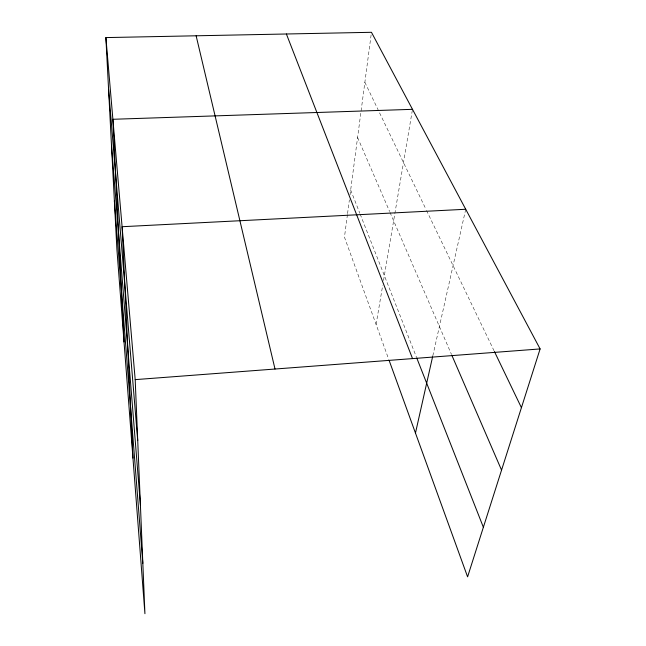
<?xml version="1.0" encoding="UTF-8"?>
<svg xmlns="http://www.w3.org/2000/svg" width="646" height="646" viewBox="0 0 646 646"><rect width="100%" height="100%" fill="white"/><g stroke="black" fill="none" stroke-linecap="round" stroke-linejoin="round"><path stroke-width="0.48" stroke-dasharray="3.23 2.42" d="M347.427 214.569L344.455 237.171L388.755 359.394M347.564 213.592L349.373 199.832M350.019 194.922L371.458 32.3M376.085 324.437L382.698 285.379M383.522 280.493L412.326 110.313M432.82 355.825L465.726 209.264M364.869 82.308L426.102 209.57M426.538 210.475L493.996 350.665M357.593 137.517L389.627 211.525M390.031 212.453L451.352 354.129M350.673 190.005L359.822 213.269M360.185 214.197L416.371 356.988"/><path stroke-width="0.97" d="M415.467 433.078L432.594 356.802M105.887 37.589L135.192 379.63L144.93 613.7L116.918 249.558L105.887 37.589L371.458 32.3L540.113 348.929L467.591 576.854L389.102 360.339M135.192 379.63L540.113 348.929M465.726 209.264L122.094 226.714L132.963 458.111M412.495 109.327L112.889 119.284L124.032 341.968M494.432 351.569L521.419 407.674M451.748 355.05L501.554 470.118M416.735 357.924L483.37 527.257M286.388 33.996L412.536 358.603M196.134 35.796L275.01 369.027M108.593 89.576L137.727 440.596M111.572 146.787L140.408 504.914M114.39 201.003L142.831 563.336"/></g></svg>
